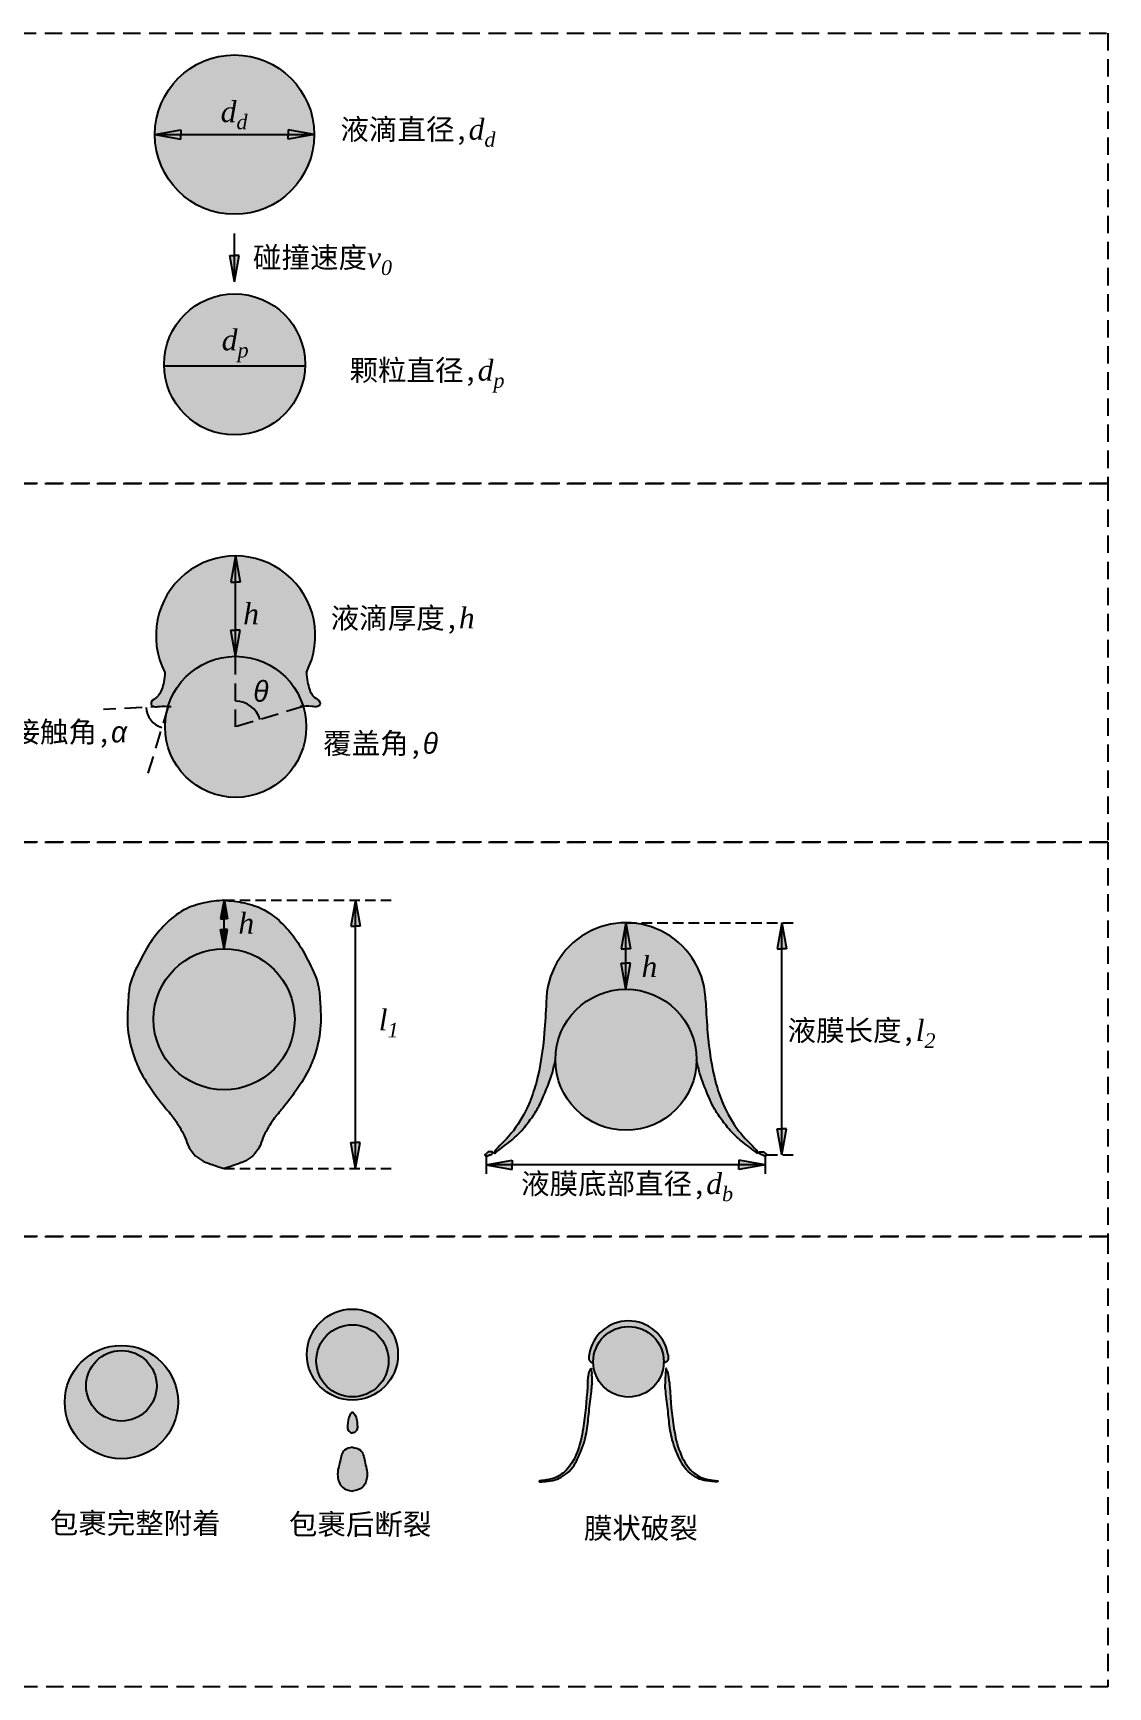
# Model space of a CAD drawing. Header units: millimetres. Extents: x -168 to 2937, y -666 to 1342.
# Drawn here: x 1584.3 to 1738.7, y 479.2 to 716.8 of the extents above; entities that cross this region are included whole.
import ezdxf

# ---------------------------------------------------------------- set-up
doc = ezdxf.new("R2010")
doc.units = ezdxf.units.MM
doc.linetypes.add('CENTER', pattern=[2, 1.25, -0.25, 0.25, -0.25])
doc.linetypes.add('DASHED', pattern=[0.75, 0.5, -0.25])
doc.styles.add('说明', font='', dxfattribs={"height": 3})
doc.styles.get('说明').set_extended_font_data('SimSun')

msp = doc.modelspace()

# ---------------------------------------------------------------- hatches: boundary and pattern name
h = msp.add_hatch(color=151)
h.set_gradient(color1=(61, 117, 240), one_color=1, tint=1, name='SPHERICAL')
h.paths.add_polyline_path([(1624.687799203612, 702.2144593609628, 1), (1601.79531048502, 702.2144593609628, 1)])
for color, points in [(1, [(1601.79531048502, 702.2144593609628), (1605.5378417363, 702.2144593609628), (1605.5378417363, 702.8871483140284)]), (1, [(1605.5378417363, 701.541770407897), (1601.79531048502, 702.2144593609628), (1605.5378417363, 702.2144593609628)]), (1, [(1624.687799203612, 702.2144593609628), (1620.945267952332, 702.2144593609628), (1620.945267952332, 702.8871483140284)]), (1, [(1620.945267952332, 701.541770407897), (1624.687799203612, 702.2144593609628), (1620.945267952332, 702.2144593609628)]), (7, [(1613.241554844316, 681.0852984901031), (1613.241554844316, 684.8278297413835), (1612.56886589125, 684.8278297413835)]), (7, [(1613.914243797381, 684.8278297413835), (1613.241554844316, 681.0852984901031), (1613.241554844316, 684.8278297413835)]), (1, [(1603.105175984713, 668.9933585595811), (1606.847707235993, 668.9933585595811), (1606.847707235993, 669.6660475126467)]), (1, [(1603.105175984713, 668.9933585595811), (1606.847707235993, 668.9933585595811), (1606.847707235993, 669.6660475126467)]), (1, [(1606.847707235993, 668.3206696065154), (1603.105175984713, 668.9933585595811), (1606.847707235993, 668.9933585595811)]), (1, [(1606.847707235993, 668.3206696065154), (1603.105175984713, 668.9933585595811), (1606.847707235993, 668.9933585595811)]), (1, [(1623.377933703919, 668.9933585595811), (1619.635402452639, 668.9933585595811), (1619.635402452639, 669.6660475126467)]), (1, [(1623.377933703919, 668.9933585595811), (1619.635402452639, 668.9933585595811), (1619.635402452639, 669.6660475126467)]), (1, [(1619.635402452639, 668.3206696065154), (1623.377933703919, 668.9933585595811), (1619.635402452639, 668.9933585595811)]), (1, [(1619.635402452639, 668.3206696065154), (1623.377933703919, 668.9933585595811), (1619.635402452639, 668.9933585595811)]), (1, [(1613.396329094283, 641.672747223568), (1613.396329094283, 637.9302159722876), (1612.723640141217, 637.9302159722876)]), (1, [(1614.069018047349, 637.9302159722876), (1613.396329094283, 641.672747223568), (1613.396329094283, 637.9302159722876)]), (1, [(1613.396329094283, 627.2517850627767), (1613.396329094283, 630.9943163140571), (1612.723640141217, 630.9943163140571)]), (1, [(1614.069018047349, 630.9943163140571), (1613.396329094283, 627.2517850627767), (1613.396329094283, 630.9943163140571)]), (1, [(1611.740800767606, 592.2898807689369), (1611.740800767606, 589.5234016679905), (1611.2435490935, 589.5234016679905)]), (1, [(1612.238052441712, 589.5234016679905), (1611.740800767606, 592.2898807689369), (1611.740800767606, 589.5234016679905)]), (1, [(1630.606992062594, 592.1997900318833), (1630.606992062594, 588.4572587806028), (1629.934303109529, 588.4572587806028)]), (1, [(1631.27968101566, 588.4572587806028), (1630.606992062594, 592.1997900318833), (1630.606992062594, 588.4572587806028)]), (1, [(1611.740800767606, 585.2307466336431), (1611.740800767606, 587.9972257345897), (1611.2435490935, 587.9972257345897)]), (1, [(1612.238052441712, 587.9972257345897), (1611.740800767606, 585.2307466336431), (1611.740800767606, 587.9972257345897)]), (1, [(1669.465195750177, 588.9707964218763), (1669.465195750177, 585.2282651705959), (1668.792506797112, 585.2282651705959)]), (1, [(1670.137884703243, 585.2282651705959), (1669.465195750177, 588.9707964218763), (1669.465195750177, 585.2282651705959)]), (1, [(1691.858159205113, 588.9707964218763), (1691.858159205113, 585.2282651705959), (1691.185470252047, 585.2282651705959)]), (1, [(1692.530848158179, 585.2282651705959), (1691.858159205113, 588.9707964218763), (1691.858159205113, 585.2282651705959)]), (1, [(1669.465195750177, 579.4211019747798), (1669.465195750177, 583.1636332260603), (1668.792506797112, 583.1636332260603)]), (1, [(1670.137884703243, 583.1636332260603), (1669.465195750177, 579.4211019747798), (1669.465195750177, 583.1636332260603)]), (1, [(1691.858159205113, 555.6263080650958), (1691.858159205113, 559.3688393163762), (1691.185470252047, 559.3688393163762)]), (1, [(1692.530848158179, 559.3688393163762), (1691.858159205113, 555.6263080650958), (1691.858159205113, 559.3688393163762)]), (1, [(1630.606992062594, 553.6297922444218), (1630.606992062594, 557.3723234957022), (1629.934303109529, 557.3723234957022)]), (1, [(1631.27968101566, 557.3723234957022), (1630.606992062594, 553.6297922444218), (1630.606992062594, 557.3723234957022)]), (1, [(1653.106618692836, 554.8572891078214), (1649.364087441555, 554.1846001547559), (1653.106618692836, 554.1846001547559)]), (1, [(1649.364087441555, 554.1846001547559), (1653.106618692836, 554.1846001547559), (1653.106618692836, 553.5119112016902)]), (1, [(1685.699348220986, 554.8572891078214), (1689.441879472267, 554.1846001547559), (1685.699348220986, 554.1846001547559)]), (1, [(1689.441879472266, 554.1846001547558), (1685.699348220986, 554.1846001547558), (1685.699348220986, 553.5119112016902)])]:
    msp.add_hatch(color=color).paths.add_polyline_path(points)
h = msp.add_hatch(color=151)
h.set_gradient(color1=(52, 60, 57), one_color=1, tint=1, name='SPHERICAL')
h.paths.add_polyline_path([(1603.107126910958, 669.2046823655289, 1), (1623.375982777673, 669.2046823655289, 1)])
h = msp.add_hatch(color=151)
h.set_gradient(color1=(61, 117, 240), one_color=1, tint=1, name='SPHERICAL')
edge = h.paths.add_edge_path()
edge.add_arc((1613.396329094284, 630.2265028642703), 11.44624435929633, 90.00000000000114, 207.4636037954918)
edge.add_spline(control_points=[(1603.240031004874, 624.9476659609569), (1603.205911788515, 624.4833360039687), (1603.138918301437, 623.6607023473699), (1602.786668259199, 622.4470593540549), (1602.309699304812, 621.3086620580249), (1601.266264504813, 620.9686824429754), (1601.209978302836, 620.2225497673961), (1601.767747447593, 619.9380841242839), (1602.587836689632, 620.0890410735886), (1603.275978567797, 620.0705349520539), (1603.694268816627, 620.0459499493811)], knot_values=[6.516171785898566, 6.516171785898566, 6.516171785898566, 6.516171785898566, 7.903526105270348, 8.984912324884782, 10.33517913637245, 11.40285272537325, 11.80803719830887, 12.22561246474938, 13.03645146845715, 14.2890016822963, 14.2890016822963, 14.2890016822963, 14.2890016822963], degree=3, periodic=0)
edge.add_arc((1613.396329094283, 617.117357129418), 10.13442793335742, 90, 163.2034199015666, ccw=False)
edge.add_line((1613.396329094283, 627.2517850627754), (1613.396329094283, 641.6727472235666))
edge = h.paths.add_edge_path()
edge.add_line((1613.396329094283, 641.6727472235666), (1613.396329094283, 627.2517850627754))
edge.add_arc((1613.396329094283, 617.117357129418), 10.13442793335742, 16.796580098436323, 90, ccw=False)
edge.add_spline(control_points=[(1623.098389371939, 620.0459499493816), (1623.51667962077, 620.0705349520546), (1624.204821498936, 620.0890410735896), (1625.024910740975, 619.9380841242848), (1625.582679885732, 620.222549767397), (1625.526393683755, 620.9686824429763), (1624.482958883756, 621.3086620580257), (1624.005989929369, 622.4470593540557), (1623.653739887131, 623.6607023473707), (1623.586746400052, 624.4833360039696), (1623.552627183693, 624.9476659609577)], knot_values=[6.516171785898374, 6.516171785898374, 6.516171785898374, 6.516171785898374, 7.768721999739087, 8.579561003446857, 8.997136269887367, 9.402320742822983, 10.46999433182378, 11.82026114331146, 12.90164736292589, 14.28900168229786, 14.28900168229786, 14.28900168229786, 14.28900168229786], degree=3, periodic=0)
edge.add_arc((1613.396329094284, 630.2265028642703), 11.44624435929633, 332.5363962045107, 450.0000000000011)
h = msp.add_hatch(color=151)
h.set_gradient(color1=(52, 60, 57), one_color=1, tint=1, name='SPHERICAL')
h.paths.add_polyline_path([(1603.261901160926, 617.117357129418, 1), (1623.530757027641, 617.117357129418, 1)])
h = msp.add_hatch(color=151)
h.set_gradient(color1=(61, 117, 240), one_color=1, tint=1, name='SPHERICAL')
edge = h.paths.add_edge_path()
edge.add_spline(control_points=[(1611.740800767609, 553.6297922444229), (1612.1657320567, 553.7754439953724), (1613.177645243741, 554.1188186682334), (1614.631122595427, 554.5848241633356), (1616.087681028919, 555.5312689219365), (1616.960416524827, 556.8927451770295), (1617.385036250784, 558.4006683904886), (1618.127209309895, 559.5628818218732), (1618.935337015881, 560.9412278724608), (1620.41836875875, 562.5705524226972), (1622.239905635719, 565.0381310999006), (1623.988324886302, 567.7512064637402), (1625.204836765876, 571.1079328118665), (1625.75274544658, 574.3099094498605), (1625.524504447919, 577.3705318841705), (1625.394534889466, 580.2847132620132), (1623.975588892056, 583.243328196083), (1622.354283095557, 586.2806433510602), (1620.172451031243, 588.8896110110899), (1617.731870385824, 590.9194657883878), (1614.680560053632, 591.9184639469418), (1612.699165202727, 592.1080774499163), (1611.740800767606, 592.1997900318819)], knot_values=[0, 0, 0, 0, 1.123374689026534, 2.670864763198153, 3.802730738826227, 5.394021219684568, 6.57776514001214, 7.700523666662335, 8.817055835625943, 10.56941049489146, 13.17891934544623, 16.49507790327215, 18.57900713569124, 22.07483553111256, 24.50292839557957, 26.25333107864277, 29.30729091635417, 32.5437695794099, 34.86738064964099, 37.77527436557063, 40.34337082837862, 42.74913734122569, 42.74913734122569, 42.74913734122569, 42.74913734122569], degree=3, periodic=0)
edge.add_spline(control_points=[(1611.740800767606, 592.1997900318819), (1610.782436332485, 592.1080774499163), (1608.80104148158, 591.9184639469418), (1605.749731149388, 590.9194657883878), (1603.309150503969, 588.8896110110899), (1601.127318439655, 586.2806433510602), (1599.506012643156, 583.243328196083), (1598.087066645746, 580.284713262013), (1597.957097087293, 577.3705318841704), (1597.728856088632, 574.3099094498604), (1598.276764769336, 571.1079328118665), (1599.49327664891, 567.7512064637402), (1601.241695899494, 565.0381310999006), (1603.063232776462, 562.5705524226972), (1604.546264519332, 560.9412278724608), (1605.354392225317, 559.5628818218732), (1606.096565284428, 558.4006683904886), (1606.521185010385, 556.8927451770295), (1607.393920506293, 555.5312689219365), (1608.850478939785, 554.5848241633356), (1610.303956291473, 554.1188186682327), (1611.315869478517, 553.7754439953709), (1611.74080076761, 553.6297922444206)], knot_values=[0, 0, 0, 0, 2.405766512847074, 4.973862975655058, 7.881756691584695, 10.20536776181579, 13.44184642487152, 16.49580626258292, 18.24620894564612, 20.67430181011313, 24.17013020553445, 26.25405943795354, 29.57021799577947, 32.17972684633423, 33.93208150559975, 35.04861367456336, 36.17137220121355, 37.35511612154112, 38.94640660239946, 40.07827257802754, 41.62576265219916, 42.7491373412315, 42.7491373412315, 42.7491373412315, 42.7491373412315], degree=3, periodic=0)
h.paths.add_polyline_path([(1601.606372834249, 575.0963187002858, -1), (1621.875228700964, 575.0963187002858, -1)], flags=16)
h = msp.add_hatch(color=151)
h.set_gradient(color1=(61, 117, 240), one_color=1, tint=1, name='SPHERICAL')
edge = h.paths.add_edge_path()
edge.add_spline(control_points=[(1658.018951390881, 577.5245520625799), (1657.940242791465, 576.0645802184608), (1657.729638799564, 572.1580706284906), (1657.043224783091, 567.194765200926), (1655.455243938556, 562.4660443123335), (1653.540611498673, 559.1173702467828), (1651.597564213055, 557.1697072152978), (1650.691940621109, 556.262949338167)], knot_values=[0, 0, 0, 0, 4.388875556807723, 11.74350349352159, 14.92363018966222, 19.32006269814245, 23.15354980542694, 23.15354980542694, 23.15354980542694, 23.15354980542694], degree=3, periodic=0)
edge.add_spline(control_points=[(1650.69194062111, 556.2629493381669), (1650.6911337989, 556.2608111170975), (1650.690327324613, 556.258672872844), (1650.689521237144, 556.2565346028148)], knot_values=[0.06132362243088227, 0.06132362243088227, 0.06132362243088227, 0.06132362243088227, 0.06817903491146154, 0.06817903491146154, 0.06817903491146154, 0.06817903491146154], degree=3, periodic=0)
edge.add_line((1650.689521237144, 556.2565346028151), (1650.831715858209, 556.0259969235875))
edge.add_spline(control_points=[(1650.831715858209, 556.0259969235875), (1651.45030962554, 556.4843113298155), (1652.660478499498, 557.385830750406), (1654.393008582399, 558.8673313675943), (1655.672288229524, 560.6142418550942), (1656.902778829954, 562.3245458805334), (1657.861776960076, 564.6297977819573), (1658.82413025095, 566.9089834530048), (1659.196911286109, 568.6584746446359), (1659.33076781682, 569.2866740414224)], knot_values=[0.1895379680071209, 0.1895379680071209, 0.1895379680071209, 0.1895379680071209, 2.501062672533097, 4.719677324219342, 6.988127200360685, 8.975374004800837, 11.01697941793548, 14.45045649582578, 16.37404876603332, 16.37404876603332, 16.37404876603332, 16.37404876603332], degree=3, periodic=0)
edge.add_arc((1669.465195750177, 569.286674041423), 10.13442793335741, 0, 180, ccw=False)
edge.add_spline(control_points=[(1679.599623683535, 569.2866740414224), (1679.733480214245, 568.6584746446359), (1680.106261249405, 566.9089834530048), (1681.068614540278, 564.6297977819573), (1682.027612670401, 562.3245458805334), (1683.258103270831, 560.6142418550942), (1684.537382917956, 558.8673313675943), (1686.267530165778, 557.3878683321333), (1687.475086411471, 556.4880332590053), (1688.091168803447, 556.0315588445299)], knot_values=[0.1988884070354224, 0.1988884070354224, 0.1988884070354224, 0.1988884070354224, 2.122480677242963, 5.555957755133262, 7.597563168267907, 9.58480997270806, 11.8532598488494, 14.07187450053565, 16.37404876603332, 16.37404876603332, 16.37404876603332, 16.37404876603332], degree=3, periodic=0)
edge.add_line((1688.091168803447, 556.03155884453), (1688.238843194891, 556.261909557597))
edge.add_spline(control_points=[(1688.238843194891, 556.2619095575968), (1688.238712432261, 556.2622561517367), (1688.238581660324, 556.2626027452563), (1688.238450879245, 556.2629493381669)], knot_values=[0.06132362243088228, 0.06132362243088228, 0.06132362243088228, 0.06132362243088228, 0.06243484399656621, 0.06243484399656621, 0.06243484399656621, 0.06243484399656621], degree=3, periodic=0)
edge.add_spline(control_points=[(1688.216743433751, 556.3203266221976), (1688.223988528959, 556.3012014792353), (1688.231233624167, 556.2820763362729), (1688.238450879245, 556.2629493381669)], knot_values=[0, 0, 0, 0, 0.06132362243088227, 0.06132362243088227, 0.06132362243088227, 0.06132362243088227], degree=3, periodic=0)
edge.add_spline(control_points=[(1688.238450879245, 556.262949338167), (1687.332827287299, 557.1697072152978), (1685.389780001682, 559.1173702467828), (1683.475147561799, 562.4660443123335), (1681.887166717264, 567.194765200926), (1681.200752700791, 572.1580706284906), (1680.99014870889, 576.0645802184608), (1680.911440109474, 577.5245520625799)], knot_values=[0, 0, 0, 0, 3.833487107284494, 8.229919615764722, 11.41004631190535, 18.76467424861922, 23.15354980542694, 23.15354980542694, 23.15354980542694, 23.15354980542694], degree=3, periodic=0)
edge.add_arc((1669.465195750177, 577.5245520625799), 11.44624435929632, 0, 180)
edge = h.paths.add_edge_path()
edge.add_spline(control_points=[(1650.184872757289, 556.0514064331626), (1650.114371625444, 556.0476363074215), (1649.947963910714, 556.0393152192553), (1649.640496212486, 556.0707244567823), (1649.465999612393, 555.8200312249403), (1649.058398822943, 555.6573655597656), (1649.517574308281, 555.335144818428), (1649.843801427513, 555.6659212929223), (1650.264184939832, 555.652707929115), (1650.393614981877, 556.028280423762), (1650.247194289136, 556.0457133540696), (1650.184872757259, 556.0514064331334)], knot_values=[0.01079668500507544, 0.01079668500507544, 0.01079668500507544, 0.01079668500507544, 0.2262363860270719, 0.5180439183815571, 0.8454294520123344, 1.144447985954609, 1.438247578027268, 1.927142122641175, 2.365924582066874, 2.589448993959059, 2.746207532359739, 2.746207532359739, 2.746207532359739, 2.746207532359739], degree=3, periodic=0)
edge = h.paths.add_edge_path()
edge.add_spline(control_points=[(1650.830726393658, 556.0252638341823), (1650.830945202556, 556.0256892049166), (1650.831163229048, 556.0261148145316), (1650.831380484214, 556.0265406596448)], knot_values=[0.7589054901049456, 0.7589054901049456, 0.7589054901049456, 0.7589054901049456, 0.7603815877751204, 0.7603815877751204, 0.7603815877751204, 0.7603815877751204], degree=3, periodic=0)
edge.add_line((1650.831380484214, 556.0265406596446), (1650.689521237144, 556.2565346028151))
edge.add_spline(control_points=[(1650.689521237144, 556.2565346028148), (1650.683487142619, 556.240528246228), (1650.657094705664, 556.1702595468121), (1650.617105501544, 556.0606767097725), (1650.56580236971, 555.9545707556265), (1650.593636753198, 555.8370185556502), (1650.749402333495, 555.9027184090398), (1650.808264472829, 555.9815972198626), (1650.830726393658, 556.0252638341823)], knot_values=[0.06817903491146154, 0.06817903491146154, 0.06817903491146154, 0.06817903491146154, 0.1194963031773979, 0.2934440612063773, 0.4192323021146275, 0.4684394448163596, 0.6073760536280269, 0.7589054901049456, 0.7589054901049456, 0.7589054901049456, 0.7589054901049456], degree=3, periodic=0)
edge = h.paths.add_edge_path()
edge.add_spline(control_points=[(1688.099665106697, 556.0252638341823), (1688.122127027525, 555.9815972198626), (1688.18098916686, 555.9027184090398), (1688.336754747157, 555.8370185556502), (1688.364589130645, 555.9545707556265), (1688.31328599881, 556.0606767097725), (1688.272642462016, 556.1720526215269), (1688.245557883218, 556.2441118762212), (1688.238843194891, 556.2619095575968)], knot_values=[0.06243484399656618, 0.06243484399656618, 0.06243484399656618, 0.06243484399656618, 0.2139642804734848, 0.3529008892851522, 0.4021080319868843, 0.5278962728951344, 0.7018440309241138, 0.7589054901049456, 0.7589054901049456, 0.7589054901049456, 0.7589054901049456], degree=3, periodic=0)
edge.add_line((1688.238843194891, 556.261909557597), (1688.094192817543, 556.0362758695786))
edge.add_spline(control_points=[(1688.094192817543, 556.0362758695791), (1688.095963868083, 556.0325889953868), (1688.0977856239, 556.0289176023093), (1688.099665106697, 556.0252638341823)], knot_values=[0.7589054901049456, 0.7589054901049456, 0.7589054901049456, 0.7589054901049456, 0.7715845913801368, 0.7715845913801368, 0.7715845913801368, 0.7715845913801368], degree=3, periodic=0)
edge = h.paths.add_edge_path()
edge.add_spline(control_points=[(1688.745518743065, 556.0514064331626), (1688.81601987491, 556.0476363074214), (1688.98242758964, 556.0393152192553), (1689.289895287869, 556.070724456782), (1689.464391887961, 555.8200312249404), (1689.871992677412, 555.6573655597656), (1689.412817192073, 555.3351448184277), (1689.086590072842, 555.6659212929221), (1688.666206560523, 555.652707929115), (1688.536776518477, 556.0282804237617), (1688.683197211218, 556.0457133540696), (1688.745518743095, 556.0514064331334)], knot_values=[0.01079668500434229, 0.01079668500434229, 0.01079668500434229, 0.01079668500434229, 0.2262363860268662, 0.5180439183811691, 0.8454294520120744, 1.144447985954322, 1.438247578027152, 1.927142122640951, 2.365924582066726, 2.589448993958898, 2.746207532359041, 2.746207532359041, 2.746207532359041, 2.746207532359041], degree=3, periodic=0)
h = msp.add_hatch(color=151)
h.set_gradient(color1=(52, 60, 57), one_color=1, tint=1, name='SPHERICAL')
h.paths.add_polyline_path([(1601.606372834249, 575.0963187002858, 1), (1621.875228700964, 575.0963187002858, 1)])
h = msp.add_hatch(color=151)
h.set_gradient(color1=(52, 60, 57), one_color=1, tint=1, name='SPHERICAL')
h.paths.add_polyline_path([(1659.33076781682, 569.2866740414224, 1), (1679.599623683535, 569.2866740414224, 1)])
h = msp.add_hatch(color=151)
h.set_gradient(color1=(61, 117, 240), one_color=1, tint=1, name='SPHERICAL')
h.paths.add_polyline_path([(1623.626873437458, 526.9197466749412, 1), (1636.708980109184, 526.9197466749412, 1)])
h.paths.add_polyline_path([(1635.3567538752, 526.0134422876212, -1), (1624.979099671442, 526.0134422876212, -1)], flags=16)
h = msp.add_hatch(color=151)
h.set_gradient(color1=(52, 60, 57), one_color=1, tint=1, name='SPHERICAL')
h.paths.add_polyline_path([(1624.979099671442, 526.0134422876212, 1), (1635.3567538752, 526.0134422876212, 1)])
at = {"linetype": 'CENTER', "ltscale": 5}
h = msp.add_hatch(color=51, dxfattribs=at)
h.set_gradient(color1=(61, 117, 240), one_color=1, tint=1, name='SPHERICAL')
edge = h.paths.add_edge_path()
edge.add_spline(control_points=[(1664.185681381237, 526.960310079354), (1664.124186457274, 526.5730736578902), (1664.049222624448, 526.1010228853645), (1664.496307470542, 525.8061143808964), (1664.657391811262, 525.7228621084927), (1664.753685837408, 525.6766227334134)], knot_values=[0, 0, 0, 0, 2.013426941492492, 2.45441722543192, 3.097700441787978, 3.097700441787978, 3.097700441787978, 3.097700441787978], degree=3, periodic=0)
edge.add_spline(control_points=[(1664.753685837408, 525.6766227334133), (1664.757707716695, 525.7446873681454), (1664.761719999268, 525.8127530172156), (1664.765732281841, 525.8808186662859)], knot_values=[41.81872243947659, 41.81872243947659, 41.81872243947659, 41.81872243947659, 42.22758642692062, 42.22758642692062, 42.22758642692062, 42.22758642692062], degree=3, periodic=0)
edge.add_arc((1669.83294624852, 525.8808186662868), 5.067213966678707, 0, 180, ccw=False)
edge.add_spline(control_points=[(1674.900160215199, 525.8808186662859), (1674.904172497772, 525.8127530172146), (1674.908184780345, 525.7446873681434), (1674.912206659632, 525.6766227334106)], knot_values=[41.81872243947105, 41.81872243947105, 41.81872243947105, 41.81872243947105, 42.22758642692062, 42.22758642692062, 42.22758642692062, 42.22758642692062], degree=3, periodic=0)
edge.add_spline(control_points=[(1674.912206659632, 525.6766227334134), (1675.008500685778, 525.7228621084927), (1675.169585026497, 525.8061143808964), (1675.616669872592, 526.1010228853645), (1675.541706039765, 526.5730736578902), (1675.480211115803, 526.960310079354)], knot_values=[0, 0, 0, 0, 0.6432832163561835, 1.084273500295612, 3.097700441788104, 3.097700441788104, 3.097700441788104, 3.097700441788104], degree=3, periodic=0)
edge.add_arc((1669.83294624852, 526.0315867610645), 5.723122179648198, 9.33900729696378, 172.5263408470848)
h = msp.add_hatch(color=151)
h.set_gradient(color1=(52, 60, 57), one_color=1, tint=1, name='SPHERICAL')
h.paths.add_polyline_path([(1664.765732281841, 525.8808186662859, 1), (1674.900160215199, 525.8808186662859, 1)])
h = msp.add_hatch(color=51, dxfattribs=at)
h.set_gradient(color1=(61, 117, 240), one_color=1, tint=1, name='SPHERICAL')
h.paths.add_polyline_path([(1605.129639910939, 520.0827877368956, 1), (1588.845521194532, 520.0827877368956, 1)])
h.paths.add_polyline_path([(1591.920366586057, 522.4309017762143, -1), (1602.054794519414, 522.4309017762143, -1)], flags=16)
h = msp.add_hatch(color=151)
h.set_gradient(color1=(52, 60, 57), one_color=1, tint=1, name='SPHERICAL')
h.paths.add_polyline_path([(1591.920366586057, 522.4309017762143, 1), (1602.054794519414, 522.4309017762143, 1)])
h = msp.add_hatch(color=51, dxfattribs=at)
h.set_gradient(color1=(61, 117, 240), one_color=1, tint=1, name='SPHERICAL')
edge = h.paths.add_edge_path()
edge.add_spline(control_points=[(1657.573679982333, 508.8378483390311), (1657.437503137435, 508.8186085784229), (1657.253048173442, 508.7925478384133), (1657.041736823486, 508.7884206490994), (1656.952054163699, 508.6532077509976), (1657.077998007337, 508.645906252303), (1657.258971934573, 508.6144983264847), (1657.916814958387, 508.7187768934082), (1658.82178659272, 508.7180537370817), (1659.998662654491, 509.1497830372509), (1661.075930397767, 509.8574692120152), (1662.053822853683, 510.9216347686722), (1662.580412004966, 512.1155265023008), (1663.151195407733, 513.3199317475373), (1663.546728152685, 514.5856497460668), (1663.961950594491, 516.4388722979061), (1664.132074509305, 518.7749757356073), (1664.444999278143, 520.9933596184624), (1664.565753934486, 522.3209018885175), (1664.594654734552, 522.6752051517433)], knot_values=[0, 0, 0, 0, 0.8164195989445789, 1.105860896096537, 1.303911758140238, 1.425673325373515, 1.693107393476993, 2.522138005535738, 5.22580941640939, 7.196489877776484, 9.907599498205293, 12.91875090302198, 15.7048283823105, 17.68729788882492, 20.91913111507809, 23.63001682145261, 29.06933972899799, 34.93725408902328, 37.07057831104905, 37.07057831104905, 37.07057831104905, 37.07057831104905], degree=3, periodic=0)
edge.add_spline(control_points=[(1664.594654734552, 522.6752051517433), (1664.575591365152, 522.8573810774787), (1664.543593137965, 523.1631668248772), (1664.566766836679, 523.603251393854), (1664.50977678778, 523.9947070129965), (1664.578470309364, 524.4238067379224), (1664.404860531703, 524.6629059469885), (1664.518188384432, 524.9409131838815), (1664.373826047137, 524.91606747943), (1664.368458897601, 524.6969166504394), (1664.174680122593, 524.461160495445), (1664.06745166342, 523.8483775782836), (1664.008074339532, 523.3586557357429), (1663.966410718711, 523.0150298560463)], knot_values=[0, 0, 0, 0, 0.5491530613557488, 0.921763831444362, 1.31253799934097, 1.749230827979251, 2.120617850390643, 2.260467933160383, 2.301660382816582, 2.48141044622933, 2.786089441044144, 3.232399172888551, 4.282144636327824, 4.282144636327824, 4.282144636327824, 4.282144636327824], degree=3, periodic=0)
edge.add_spline(control_points=[(1663.96641071872, 523.0150298561862), (1663.950446003998, 522.7590345720141), (1663.808296998831, 520.5181432527417), (1663.5483120837, 517.0884118902388), (1662.635778893341, 512.9010066735232), (1661.081431318293, 510.0980811617263), (1659.014759410401, 508.9992046443826), (1657.906369584259, 508.8750992802006), (1657.573679982333, 508.8378483390311)], knot_values=[4.778250669458277, 4.778250669458277, 4.778250669458277, 4.778250669458277, 6.316805975906889, 18.24439846476466, 25.35636728493469, 32.0125223663961, 36.68875646200289, 38.69434368656323, 38.69434368656323, 38.69434368656323, 38.69434368656323], degree=3, periodic=0)
edge = h.paths.add_edge_path()
edge.add_spline(control_points=[(1682.092212514706, 508.8378483390311), (1681.759522912781, 508.8750992802006), (1680.651133086639, 508.9992046443826), (1678.584461178746, 510.0980811617263), (1677.030113603699, 512.9010066735232), (1676.11758041334, 517.0884118902388), (1675.857595498209, 520.5181432527417), (1675.715446493041, 522.7590345720141), (1675.69948177832, 523.0150298561862)], knot_values=[4.778250669458274, 4.778250669458274, 4.778250669458274, 4.778250669458274, 6.783837894018617, 11.4600719896254, 18.11622707108681, 25.22819589125684, 37.15578838011461, 38.69434368656323, 38.69434368656323, 38.69434368656323, 38.69434368656323], degree=3, periodic=0)
edge.add_spline(control_points=[(1675.699481778329, 523.0150298560463), (1675.657818157508, 523.358655735743), (1675.59844083362, 523.8483775782836), (1675.491212374447, 524.4611604954449), (1675.297433599439, 524.6969166504397), (1675.292066449902, 524.9160674794298), (1675.147704112608, 524.9409131838818), (1675.261031965337, 524.6629059469881), (1675.087422187676, 524.4238067379225), (1675.15611570926, 523.9947070129965), (1675.099125660361, 523.603251393854), (1675.122299359075, 523.1631668248772), (1675.090301131888, 522.8573810774787), (1675.071237762488, 522.6752051517433)], knot_values=[0, 0, 0, 0, 1.049745463439274, 1.49605519528368, 1.800734190098495, 1.980484253511243, 2.021676703167441, 2.161526785937181, 2.532913808348573, 2.969606636986855, 3.360380804883462, 3.732991574972075, 4.282144636327824, 4.282144636327824, 4.282144636327824, 4.282144636327824], degree=3, periodic=0)
edge.add_spline(control_points=[(1675.071237762488, 522.6752051517433), (1675.100138562553, 522.3209018885175), (1675.220893218897, 520.9933596184624), (1675.533817987735, 518.7749757356073), (1675.703941902548, 516.4388722979061), (1676.119164344355, 514.5856497460668), (1676.514697089306, 513.3199317475373), (1677.085480492074, 512.1155265023008), (1677.612069643357, 510.9216347686722), (1678.589962099273, 509.8574692120152), (1679.667229842549, 509.1497830372509), (1680.84410590432, 508.7180537370817), (1681.749077538653, 508.7187768934082), (1682.406920562466, 508.6144983264847), (1682.587894489703, 508.645906252303), (1682.713838333341, 508.6532077509976), (1682.624155673554, 508.7884206490994), (1682.412844323598, 508.7925478384133), (1682.228389359605, 508.8186085784229), (1682.092212514706, 508.8378483390311)], knot_values=[0, 0, 0, 0, 2.13332422202577, 8.001238582051066, 13.44056148959645, 16.15144719597096, 19.38328042222413, 21.36574992873856, 24.15182740802708, 27.16297881284376, 29.87408843327257, 31.84476889463966, 34.54844030551332, 35.37747091757206, 35.64490498567554, 35.76666655290882, 35.96471741495252, 36.25415871210448, 37.07057831104905, 37.07057831104905, 37.07057831104905, 37.07057831104905], degree=3, periodic=0)
h = msp.add_hatch(color=151)
h.set_gradient(color1=(61, 117, 240), one_color=1, tint=1, name='SPHERICAL')
edge = h.paths.add_edge_path()
edge.add_spline(control_points=[(1630.167926773321, 515.6515190619673), (1630.255421796889, 515.6751186535919), (1630.527856756414, 515.7486011618184), (1630.903135878788, 516.1344781257426), (1630.860480164724, 517.0482266657112), (1630.763080234837, 517.9861050625675), (1630.304748716234, 518.5422145619704), (1630.167926773321, 518.7082253622148)], knot_values=[0, 0, 0, 0, 0.2715645346460223, 0.8455757823557001, 1.427175520541691, 2.924573531264487, 3.561807755784536, 3.561807755784536, 3.561807755784536, 3.561807755784536], degree=3, periodic=0)
edge.add_spline(control_points=[(1630.167926773321, 518.7082253622148), (1630.031104830409, 518.5422145619704), (1629.572773311806, 517.9861050625674), (1629.475373381918, 517.0482266657111), (1629.432717667854, 516.1344781257426), (1629.807996790229, 515.7486011618184), (1630.080431749755, 515.6751186535918), (1630.167926773321, 515.6515190619673)], knot_values=[0, 0, 0, 0, 0.6372342245199145, 2.134632235242761, 2.716231973428751, 3.290243221138429, 3.561807755784451, 3.561807755784451, 3.561807755784451, 3.561807755784451], degree=3, periodic=0)
h = msp.add_hatch(color=151)
h.set_gradient(color1=(61, 117, 240), one_color=1, tint=1, name='SPHERICAL')
edge = h.paths.add_edge_path()
edge.add_spline(control_points=[(1630.167926773321, 507.2810450472965), (1630.697591401924, 507.4003976949211), (1631.822409426693, 507.6538599842691), (1632.516296779897, 509.6572570813814), (1631.932296224725, 511.3532022135907), (1631.643222869205, 513.3191751995118), (1630.600908948778, 513.508791514017), (1630.167926773321, 513.5875590357278)], knot_values=[0, 0, 0, 0, 1.540418558119288, 3.271297470689278, 5.457051132487928, 7.166329303226875, 8.380917229979524, 8.380917229979524, 8.380917229979524, 8.380917229979524], degree=3, periodic=0)
edge.add_spline(control_points=[(1630.167926773321, 513.5875590357278), (1629.734944597865, 513.5087915140172), (1628.692630677438, 513.3191751995121), (1628.403557321917, 511.3532022135907), (1627.819556766746, 509.6572570813818), (1628.51344411995, 507.6538599842688), (1629.638262144719, 507.4003976949213), (1630.167926773321, 507.2810450472965)], knot_values=[0, 0, 0, 0, 1.21458792675265, 2.923866097491596, 5.109619759290212, 6.840498671860113, 8.380917229979401, 8.380917229979401, 8.380917229979401, 8.380917229979401], degree=3, periodic=0)

# ---------------------------------------------------------------- linework, layer by layer
at = {"color": 1}
for p, q in [((1601.79531048502, 702.2144593609628), (1605.5378417363, 702.8871483140284)), ((1601.79531048502, 702.2144593609628), (1624.687799203612, 702.2144593609628)), ((1601.79531048502, 702.2144593609628), (1605.5378417363, 701.541770407897)), ((1605.5378417363, 702.8871483140284), (1605.5378417363, 702.2144593609628)), ((1605.5378417363, 701.541770407897), (1605.5378417363, 702.2144593609628)), ((1624.687799203612, 702.2144593609628), (1620.945267952332, 702.8871483140284)), ((1620.945267952332, 702.8871483140284), (1620.945267952332, 702.2144593609628)), ((1624.687799203612, 702.2144593609628), (1620.945267952332, 701.541770407897)), ((1620.945267952332, 701.541770407897), (1620.945267952332, 702.2144593609628)), ((1603.109330419963, 668.9933585595811), (1623.377933703919, 668.9933585595811)), ((1603.109330419963, 668.9933585595811), (1623.377933703919, 668.9933585595811)), ((1613.396329094283, 641.672747223568), (1612.723640141217, 637.9302159722876)), ((1613.396329094283, 627.2517850627767), (1613.396329094283, 641.672747223568)), ((1613.396329094283, 641.672747223568), (1614.069018047349, 637.9302159722876)), ((1612.723640141217, 637.9302159722876), (1613.396329094283, 637.9302159722876)), ((1614.069018047349, 637.9302159722876), (1613.396329094283, 637.9302159722876)), ((1613.396329094283, 627.2517850627767), (1612.723640141217, 630.9943163140571)), ((1612.723640141217, 630.9943163140571), (1613.396329094283, 630.9943163140571)), ((1613.396329094283, 627.2517850627767), (1614.069018047349, 630.9943163140571)), ((1614.069018047349, 630.9943163140571), (1613.396329094283, 630.9943163140571)), ((1611.740800767606, 592.2898807689369), (1611.2435490935, 589.5234016679905)), ((1611.740800767606, 585.2307466336431), (1611.740800767606, 592.2898807689369)), ((1611.740800767606, 592.2898807689369), (1612.238052441712, 589.5234016679905)), ((1630.606992062594, 592.1997900318833), (1629.934303109529, 588.4572587806028)), ((1630.606992062594, 553.6297922444218), (1630.606992062594, 592.1997900318831)), ((1630.606992062594, 592.1997900318833), (1631.27968101566, 588.4572587806028)), ((1611.2435490935, 589.5234016679905), (1611.740800767606, 589.5234016679905)), ((1612.238052441712, 589.5234016679905), (1611.740800767606, 589.5234016679905)), ((1611.740800767606, 585.2307466336431), (1611.2435490935, 587.9972257345897)), ((1611.2435490935, 587.9972257345897), (1611.740800767606, 587.9972257345897)), ((1611.740800767606, 585.2307466336431), (1612.238052441712, 587.9972257345897)), ((1612.238052441712, 587.9972257345897), (1611.740800767606, 587.9972257345897)), ((1629.934303109529, 588.4572587806028), (1630.606992062594, 588.4572587806028)), ((1631.27968101566, 588.4572587806028), (1630.606992062594, 588.4572587806028)), ((1669.465195750177, 588.9707964218763), (1668.792506797112, 585.2282651705959)), ((1669.465195750177, 579.4211019747798), (1669.465195750177, 588.9707964218763)), ((1669.465195750177, 588.9707964218763), (1670.137884703243, 585.2282651705959)), ((1691.858159205113, 588.9707964218763), (1691.185470252047, 585.2282651705959)), ((1691.858159205113, 555.6263080650958), (1691.858159205113, 588.9707964218762)), ((1691.858159205113, 588.9707964218763), (1692.530848158179, 585.2282651705959)), ((1668.792506797112, 585.2282651705959), (1669.465195750177, 585.2282651705959)), ((1670.137884703243, 585.2282651705959), (1669.465195750177, 585.2282651705959)), ((1691.185470252047, 585.2282651705959), (1691.858159205113, 585.2282651705959)), ((1692.530848158179, 585.2282651705959), (1691.858159205113, 585.2282651705959)), ((1669.465195750177, 579.4211019747798), (1668.792506797112, 583.1636332260603)), ((1668.792506797112, 583.1636332260603), (1669.465195750177, 583.1636332260603)), ((1669.465195750177, 579.4211019747798), (1670.137884703243, 583.1636332260603)), ((1670.137884703243, 583.1636332260603), (1669.465195750177, 583.1636332260603)), ((1691.858159205113, 555.6263080650958), (1691.185470252047, 559.3688393163762)), ((1691.185470252047, 559.3688393163762), (1691.858159205113, 559.3688393163762)), ((1691.858159205113, 555.6263080650958), (1692.530848158179, 559.3688393163762)), ((1692.530848158179, 559.3688393163762), (1691.858159205113, 559.3688393163762)), ((1630.606992062594, 553.6297922444218), (1629.934303109529, 557.3723234957022)), ((1629.934303109529, 557.3723234957022), (1630.606992062594, 557.3723234957022)), ((1630.606992062594, 553.6297922444218), (1631.27968101566, 557.3723234957022)), ((1631.27968101566, 557.3723234957022), (1630.606992062594, 557.3723234957022)), ((1649.364087441555, 555.4727753714033), (1649.364087441555, 552.8964249381086)), ((1649.364087441555, 554.1846001547559), (1653.106618692836, 554.8572891078214)), ((1689.441879472266, 554.1846001547558), (1649.364087441556, 554.1846001547558)), ((1649.364087441555, 554.1846001547559), (1653.106618692836, 553.5119112016902)), ((1653.106618692836, 554.8572891078214), (1653.106618692836, 554.1846001547559)), ((1653.106618692836, 553.5119112016902), (1653.106618692836, 554.1846001547559)), ((1689.441879472267, 554.1846001547559), (1685.699348220986, 554.8572891078214)), ((1685.699348220986, 554.8572891078214), (1685.699348220986, 554.1846001547559)), ((1689.441879472267, 554.1846001547559), (1685.699348220986, 553.5119112016902)), ((1685.699348220986, 553.5119112016902), (1685.699348220986, 554.1846001547559)), ((1689.441879472266, 555.4727753714033), (1689.441879472266, 552.8964249381086))]:
    msp.add_line(p, q, dxfattribs=at)
at = {"color": 7}
for p, q in [((1613.241554844316, 681.0852984901031), (1613.241554844316, 688.0308701268433)), ((1613.241554844316, 681.0852984901031), (1612.56886589125, 684.8278297413835)), ((1612.56886589125, 684.8278297413835), (1613.241554844316, 684.8278297413835)), ((1613.241554844316, 681.0852984901031), (1613.914243797381, 684.8278297413835)), ((1613.914243797381, 684.8278297413835), (1613.241554844316, 684.8278297413835))]:
    msp.add_line(p, q, dxfattribs=at)
at = {"color": 1, "linetype": 'DASHED', "ltscale": 5}
for p, q in [((1613.396329094283, 617.117357129418), (1613.396329094284, 627.2517850627754)), ((1603.694268816627, 620.0459499493811), (1594.397015225967, 619.6223575188543)), ((1603.694268816627, 620.0459499493811), (1600.541076485656, 609.5998159194861)), ((1623.098389371939, 620.0459499493817), (1613.396329094283, 617.117357129418))]:
    msp.add_line(p, q, dxfattribs=at)
at = {"color": 1, "linetype": 'DASHED', "ltscale": 3}
for p, q in [((1611.740800767606, 592.1997900318819), (1636.268295445459, 592.1997900318819)), ((1669.46519575019, 588.9707964218763), (1693.992690428043, 588.9707964218763)), ((1689.742580948269, 555.6263080650957), (1693.947633893963, 555.6263080650957)), ((1611.74080076761, 553.6297922444206), (1636.268295445462, 553.6297922444206))]:
    msp.add_line(p, q, dxfattribs=at)
for p, q in [((1650.636954228615, 556.3417605843567), (1650.865299381514, 555.9715485382344)), ((1688.263098805478, 556.2997448054005), (1688.039340653675, 555.9507144195752))]:
    msp.add_line(p, q)
at = {"linetype": 'DASHED', "ltscale": 5}
for points in [[(1484.731357855027, 716.8091005187975), (1738.690140860666, 716.8091005187975), (1738.690140860666, 652.0978708461566), (1484.731357855027, 652.0978708461566)], [(1484.731357855027, 652.0978708461566), (1738.690140860666, 652.0978708461566), (1738.690140860666, 600.5613804341956), (1484.731357855027, 600.5613804341956)], [(1484.731357855027, 600.5613804341956), (1738.673103653996, 600.5613804341956), (1738.673103653996, 543.904672831246), (1484.731357855027, 543.904672831246)], [(1484.731357855027, 543.904672831246), (1738.673103653996, 543.904672831246), (1738.673103653996, 479.1563931796068), (1484.731357855027, 479.1563931796068)]]:
    msp.add_lwpolyline(points, close=True, dxfattribs=at)
for centre, radius in [((1613.241554844316, 702.2144593609628), 11.44624435929643), ((1613.241554844316, 669.2046823655289), 10.13442793335742), ((1613.396329094283, 617.117357129418), 10.13442793335742), ((1611.740800767606, 575.0963187002858), 10.13442793335742), ((1669.465195750177, 569.2866740414224), 10.13442793335742), ((1669.465195750177, 569.2866740414224), 10.13442793335742), ((1630.167926773321, 526.9197466749412), 6.541053335862817), ((1630.167926773321, 526.0134422876212), 5.188827101878998), ((1630.167926773321, 526.0134422876212), 5.188827101878998), ((1669.83294624852, 525.8808186662859), 5.067213966678708), ((1669.83294624852, 525.8808186662859), 5.067213966678708), ((1596.987580552735, 520.0827877368956), 8.142059358203522), ((1596.987580552735, 522.4309017762143), 5.067213966678708), ((1596.987580552735, 522.4309017762143), 5.067213966678708)]:
    msp.add_circle(centre, radius)
for centre, radius, start, end in [((1613.396329094284, 630.2265028642703), 11.44624435929643, 332.5363962045106, 207.463603795492), ((1669.465195750177, 577.5245520625799), 11.44624435929643, 359.9999999998615, 180.0000000000082), ((1669.83294624852, 526.0315867610645), 5.723122179648214, 9.339007296757309, 171.3891012973004)]:
    msp.add_arc(centre, radius, start, end)
at = {"color": 1}
for centre, radius, start, end in [((1613.396329094283, 617.117357129418), 3.669218663278317, 16.79658009843663, 90), ((1603.694268816627, 620.0459499493811), 3.162353536118314, 182.6086505901945, 253.2034256289975)]:
    msp.add_arc(centre, radius, start, end, dxfattribs=at)
for points, knots in [([(1603.240031004874, 624.9476659609569), (1603.205911788515, 624.4833360039687), (1603.138918301437, 623.6607023473699), (1602.786668259199, 622.4470593540549), (1602.309699304812, 621.3086620580249), (1601.266264504813, 620.9686824429754), (1601.209978302836, 620.2225497673961), (1601.767747447593, 619.9380841242839), (1602.726964090746, 620.1146507840449), (1603.556968214576, 620.0569912154558), (1604.11606929586, 620.0181510142821)], [6.516171785898566, 6.516171785898566, 6.516171785898566, 6.516171785898566, 7.903526105270348, 8.984912324884782, 10.33517913637245, 11.40285272537325, 11.80803719830887, 12.22561246474938, 13.03645146845715, 14.70989507196552, 14.70989507196552, 14.70989507196552, 14.70989507196552]), ([(1623.552627183693, 624.9476659609577), (1623.586746400052, 624.4833360039696), (1623.653739887131, 623.6607023473707), (1624.005989929369, 622.4470593540557), (1624.482958883756, 621.3086620580257), (1625.526393683755, 620.9686824429763), (1625.582679885732, 620.222549767397), (1625.024910740975, 619.9380841242848), (1624.065694097822, 620.1146507840457), (1623.235689973992, 620.0569912154565), (1622.676588892708, 620.0181510142828)], [6.516171785898376, 6.516171785898376, 6.516171785898376, 6.516171785898376, 7.903526105270348, 8.984912324884782, 10.33517913637245, 11.40285272537325, 11.80803719830887, 12.22561246474938, 13.03645146845715, 14.70989507196552, 14.70989507196552, 14.70989507196552, 14.70989507196552]), ([(1611.740800767606, 592.1997900318819), (1610.782436332485, 592.1080774499163), (1608.80104148158, 591.9184639469418), (1605.749731149388, 590.9194657883878), (1603.309150503969, 588.8896110110899), (1601.127318439655, 586.2806433510602), (1599.506012643156, 583.243328196083), (1598.087066645746, 580.284713262013), (1597.957097087293, 577.3705318841704), (1597.728856088632, 574.3099094498604), (1598.276764769336, 571.1079328118665), (1599.49327664891, 567.7512064637402), (1601.241695899494, 565.0381310999006), (1603.063232776462, 562.5705524226972), (1604.546264519332, 560.9412278724608), (1605.354392225317, 559.5628818218732), (1606.096565284428, 558.4006683904886), (1606.521185010385, 556.8927451770295), (1607.393920506293, 555.5312689219365), (1608.850478939785, 554.5848241633356), (1610.303956291473, 554.1188186682327), (1611.315869478517, 553.7754439953709), (1611.74080076761, 553.6297922444206)], [0, 0, 0, 0, 2.405766512847074, 4.973862975655058, 7.881756691584695, 10.20536776181579, 13.44184642487152, 16.49580626258292, 18.24620894564612, 20.67430181011313, 24.17013020553445, 26.25405943795354, 29.57021799577947, 32.17972684633423, 33.93208150559975, 35.04861367456336, 36.17137220121355, 37.35511612154112, 38.94640660239946, 40.07827257802754, 41.62576265219916, 42.7491373412315, 42.7491373412315, 42.7491373412315, 42.7491373412315]), ([(1611.740800767606, 592.1997900318819), (1612.699165202727, 592.1080774499163), (1614.680560053632, 591.9184639469418), (1617.731870385824, 590.9194657883878), (1620.172451031243, 588.8896110110899), (1622.354283095557, 586.2806433510602), (1623.975588892056, 583.243328196083), (1625.394534889466, 580.2847132620132), (1625.524504447919, 577.3705318841705), (1625.75274544658, 574.3099094498605), (1625.204836765876, 571.1079328118665), (1623.988324886302, 567.7512064637402), (1622.239905635719, 565.0381310999006), (1620.41836875875, 562.5705524226972), (1618.935337015881, 560.9412278724608), (1618.127209309895, 559.5628818218732), (1617.385036250784, 558.4006683904886), (1616.960416524827, 556.8927451770295), (1616.087681028919, 555.5312689219365), (1614.631122595427, 554.5848241633356), (1613.177645243741, 554.1188186682334), (1612.1657320567, 553.7754439953724), (1611.740800767609, 553.6297922444229)], [0, 0, 0, 0, 2.405766512847074, 4.973862975655058, 7.881756691584695, 10.20536776181579, 13.44184642487152, 16.49580626258292, 18.24620894564612, 20.67430181011313, 24.17013020553445, 26.25405943795354, 29.57021799577947, 32.17972684633423, 33.93208150559975, 35.04861367456336, 36.17137220121355, 37.35511612154112, 38.94640660239946, 40.07827257802754, 41.62576265219916, 42.74913734122569, 42.74913734122569, 42.74913734122569, 42.74913734122569]), ([(1663.96641071872, 523.0150298561862), (1663.950446003998, 522.7590345720141), (1663.808296998831, 520.5181432527417), (1663.5483120837, 517.0884118902388), (1662.635778893341, 512.9010066735232), (1661.081431318293, 510.0980811617263), (1659.014759410401, 508.9992046443826), (1657.906369584259, 508.8750992802006), (1657.573679982333, 508.8378483390311)], [4.778250669458277, 4.778250669458277, 4.778250669458277, 4.778250669458277, 6.316805975906889, 18.24439846476466, 25.35636728493469, 32.0125223663961, 36.68875646200289, 38.69434368656323, 38.69434368656323, 38.69434368656323, 38.69434368656323]), ([(1675.69948177832, 523.0150298561862), (1675.715446493041, 522.7590345720141), (1675.857595498209, 520.5181432527417), (1676.11758041334, 517.0884118902388), (1677.030113603699, 512.9010066735232), (1678.584461178746, 510.0980811617263), (1680.651133086639, 508.9992046443826), (1681.759522912781, 508.8750992802006), (1682.092212514706, 508.8378483390311)], [4.778250669458277, 4.778250669458277, 4.778250669458277, 4.778250669458277, 6.316805975906889, 18.24439846476466, 25.35636728493469, 32.0125223663961, 36.68875646200289, 38.69434368656323, 38.69434368656323, 38.69434368656323, 38.69434368656323]), ([(1657.573679982333, 508.8378483390311), (1657.437503137435, 508.8186085784229), (1657.253048173442, 508.7925478384133), (1657.041736823486, 508.7884206490994), (1656.952054163699, 508.6532077509976), (1657.077998007337, 508.645906252303), (1657.258971934573, 508.6144983264847), (1657.916814958387, 508.7187768934082), (1658.82178659272, 508.7180537370817), (1659.998662654491, 509.1497830372509), (1661.075930397767, 509.8574692120152), (1662.053822853683, 510.9216347686722), (1662.580412004966, 512.1155265023008), (1663.151195407733, 513.3199317475373), (1663.546728152685, 514.5856497460668), (1663.961950594491, 516.4388722979061), (1664.132074509305, 518.7749757356073), (1664.444999278143, 520.9933596184624), (1664.565753934486, 522.3209018885175), (1664.594654734552, 522.6752051517433)], [0, 0, 0, 0, 0.8164195989445789, 1.105860896096537, 1.303911758140238, 1.425673325373515, 1.693107393476993, 2.522138005535738, 5.22580941640939, 7.196489877776484, 9.907599498205293, 12.91875090302198, 15.7048283823105, 17.68729788882492, 20.91913111507809, 23.63001682145261, 29.06933972899799, 34.93725408902328, 37.07057831104905, 37.07057831104905, 37.07057831104905, 37.07057831104905]), ([(1682.092212514706, 508.8378483390311), (1682.228389359605, 508.8186085784229), (1682.412844323598, 508.7925478384133), (1682.624155673554, 508.7884206490994), (1682.713838333341, 508.6532077509976), (1682.587894489703, 508.645906252303), (1682.406920562466, 508.6144983264847), (1681.749077538653, 508.7187768934082), (1680.84410590432, 508.7180537370817), (1679.667229842549, 509.1497830372509), (1678.589962099273, 509.8574692120152), (1677.612069643357, 510.9216347686722), (1677.085480492074, 512.1155265023008), (1676.514697089306, 513.3199317475373), (1676.119164344355, 514.5856497460668), (1675.703941902548, 516.4388722979061), (1675.533817987735, 518.7749757356073), (1675.220893218897, 520.9933596184624), (1675.100138562553, 522.3209018885175), (1675.071237762488, 522.6752051517433)], [0, 0, 0, 0, 0.8164195989445789, 1.105860896096537, 1.303911758140238, 1.425673325373515, 1.693107393476993, 2.522138005535738, 5.22580941640939, 7.196489877776484, 9.907599498205293, 12.91875090302198, 15.7048283823105, 17.68729788882492, 20.91913111507809, 23.63001682145261, 29.06933972899799, 34.93725408902328, 37.07057831104905, 37.07057831104905, 37.07057831104905, 37.07057831104905])]:
    msp.add_open_spline(points, degree=3, knots=knots)
for points in [[(1658.018951390881, 577.5245520625799), (1657.736797924355, 573.1447554834599), (1656.541309909314, 565.8879407212253), (1655.502579751385, 562.8822385632402), (1653.285755951423, 559.0856201940144), (1650.67953267321, 556.250525891827)], [(1680.911440109474, 577.5245520625799), (1681.193593576, 573.1447554834599), (1682.389081591041, 565.8879407212253), (1683.427811748969, 562.8822385632402), (1685.644635548932, 559.0856201940144), (1688.250858827145, 556.250525891827)], [(1650.67953267321, 555.9132785042202), (1652.670790181593, 557.4266218318389), (1654.317513320801, 558.9134149833815), (1655.725199697999, 560.6922584008903), (1656.826592665976, 562.3463694587849), (1657.684091846192, 564.1991640558381), (1658.88742083032, 567.4148699193083), (1659.33076781682, 569.2866740414224)], [(1688.250858827145, 555.9132785042202), (1686.259601318762, 557.4266218318389), (1684.612878179554, 558.9134149833815), (1683.205191802355, 560.6922584008903), (1682.103798834379, 562.3463694587849), (1681.246299654163, 564.1991640558381), (1680.042970670035, 567.4148699193083), (1679.599623683535, 569.2866740414224)], [(1650.713648066604, 556.3203266221976), (1650.671500294243, 556.2085101128707), (1650.608276926683, 556.0464587990293), (1650.575853459923, 555.9249211490849), (1650.590441627342, 555.8779261678185), (1650.726619504128, 555.9054755261034), (1650.869277972628, 556.1177616444593)], [(1688.216743433751, 556.3203266221976), (1688.258891206112, 556.2085101128707), (1688.322114573672, 556.0464587990293), (1688.354538040432, 555.9249211490849), (1688.339949873013, 555.8779261678185), (1688.203771996226, 555.9054755261034), (1688.061113527727, 556.1177616444593)], [(1650.195471291203, 556.0519744339945), (1649.969327209959, 556.0455124775801), (1649.678129040264, 556.0266640849435), (1649.417334997345, 555.8287556343689), (1649.186918512003, 555.6381767086627), (1649.417398503022, 555.4559757919747), (1649.882459117612, 555.6067620662504), (1650.282573534047, 555.7868689802224), (1650.332816922538, 556.004673398508), (1650.17377053834, 556.0524088563609)], [(1688.734920209151, 556.0519744339945), (1688.961064290396, 556.0455124775801), (1689.252262460091, 556.0266640849435), (1689.513056503009, 555.8287556343689), (1689.743472988352, 555.6381767086627), (1689.512992997333, 555.4559757919747), (1689.047932382743, 555.6067620662504), (1688.647817966307, 555.7868689802224), (1688.597574577817, 556.004673398508), (1688.756620962014, 556.0524088563609)], [(1630.167926773321, 518.7082253622148), (1629.791483978949, 518.1940675270465), (1629.463867252514, 516.7329487491655), (1629.514270541422, 516.1535371822071), (1629.910608031084, 515.7383197611067), (1630.167926773321, 515.6515190619673)], [(1630.167926773321, 518.7082253622148), (1630.544369567694, 518.1940675270465), (1630.871986294129, 516.7329487491655), (1630.821583005221, 516.1535371822071), (1630.425245515558, 515.7383197611067), (1630.167926773321, 515.6515190619673)], [(1630.167926773321, 513.5875590357278), (1629.020298773966, 513.1898483281665), (1628.395085884644, 511.5990181335857), (1628.054063632311, 509.440031590441), (1628.736112788444, 507.8491982369445), (1630.167926773321, 507.2810450472965)], [(1630.167926773321, 513.5875590357278), (1631.315554772677, 513.1898483281665), (1631.940767661999, 511.5990181335857), (1632.281789914332, 509.440031590441), (1631.599740758199, 507.8491982369445), (1630.167926773321, 507.2810450472965)]]:
    msp.add_spline(points, degree=3)
at = {"linetype": 'CENTER', "ltscale": 5}
for points in [[(1664.185681381237, 526.960310079354), (1664.124186457274, 526.5730736578902), (1664.049222624448, 526.1010228853645), (1664.501603838316, 525.8026207623741), (1664.66830072713, 525.7172497152436), (1664.770172324888, 525.6687394775414)], [(1675.480211115803, 526.960310079354), (1675.541706039765, 526.5730736578902), (1675.616669872592, 526.1010228853645), (1675.164288658724, 525.8026207623741), (1674.99759176991, 525.7172497152436), (1674.895720172151, 525.6687394775414)]]:
    msp.add_open_spline(points, degree=3, knots=[0, 0, 0, 0, 2.013426941492492, 2.45441722543192, 3.134397191714967, 3.134397191714967, 3.134397191714967, 3.134397191714967], dxfattribs=at)
for points in [[(1664.753685837408, 525.6766227334133), (1664.757707716695, 525.7446873681454), (1664.761719999268, 525.8127530172156), (1664.765732281841, 525.8808186662859)], [(1674.912206659632, 525.6766227334106), (1674.908184780345, 525.7446873681434), (1674.904172497772, 525.8127530172146), (1674.900160215199, 525.8808186662859)]]:
    msp.add_open_spline(points, degree=3)
for points in [[(1663.966410718711, 523.0150298560463), (1664.10602846854, 524.0554492051283), (1664.222542248605, 524.4862820216522), (1664.356529310307, 524.7599181983132), (1664.432260996126, 524.9229359797359), (1664.473040062074, 524.928757121296), (1664.467213615997, 524.7890284621856), (1664.52546899188, 524.4222388336568), (1664.531295437958, 523.9855848755731), (1664.554598193971, 523.5955061247323), (1664.554598193971, 523.2228953546437), (1664.594654734552, 522.6752051517433)], [(1675.699481778329, 523.0150298560463), (1675.5598640285, 524.0554492051283), (1675.443350248435, 524.4862820216522), (1675.309363186732, 524.7599181983132), (1675.233631500914, 524.9229359797359), (1675.192852434966, 524.928757121296), (1675.198678881043, 524.7890284621856), (1675.14042350516, 524.4222388336568), (1675.134597059082, 523.9855848755731), (1675.111294303069, 523.5955061247323), (1675.111294303069, 523.2228953546437), (1675.071237762488, 522.6752051517433)]]:
    msp.add_spline(points, degree=3, dxfattribs=at)

# ---------------------------------------------------------------- texts
at = {"color": 1, "char_height": 3, "attachment_point": 1, "style": '说明'}
for s, width, insert in [('\\A1;{\\fTimes New Roman|b0|i1|c186|p18;d\\fTimes New Roman|b0|i1|c0|p18;\\H0.7x;\\S^ d;}', 34.05527986710558, (1611.25112771221, 707.005532546329)), ('\\A1;液滴直径,{\\fTimes New Roman|b0|i1|c186|p18;d\\fTimes New Roman|b0|i1|c0|p18;\\H0.7x;\\S^ d;}', 34.05527986710558, (1628.458258261278, 704.4833395835471)), ('\\A1;{\\fTimes New Roman|b0|i1|c186|p18;d\\fTimes New Roman|b0|i1|c0|p18;\\H0.7x;\\S^ p;}', 34.05527986710558, (1611.402105187235, 674.2189455501793)), ('\\A1;颗粒直径,{\\fTimes New Roman|b0|i1|c186|p18;d\\fTimes New Roman|b0|i1|c0|p18;\\H0.7x;\\S^ p;}', 34.05527986710558, (1629.756373331403, 669.8624293281446)), ('\\A1;{\\fTimes New Roman|b0|i1|c0|p18;h}', 34.05527986710558, (1614.484258810938, 634.8561498512967)), ('\\A1;液滴厚度,{\\fTimes New Roman|b0|i1|c0|p18;h}', 34.05527986710558, (1627.056863353641, 634.2506045377735)), ('\\A1;{\\fSymbol|b0|i1|c2|p18;q}', 6.210561500637596, (1615.939239009658, 623.7315230597799)), ('\\A1;动态接触角,{\\fSymbol|b0|i1|c2|p18;a}', 34.05527986710558, (1573.00819224008, 617.8833864943582)), ('\\A1;覆盖角,{\\fSymbol|b0|i1|c2|p18;q}', 34.05527986710558, (1625.963803699534, 616.249624139203)), ('\\A1;{\\fTimes New Roman|b0|i1|c0|p18;h}', 34.05527986710558, (1613.79142861849, 590.4005258746744)), ('\\A1;{\\fTimes New Roman|b0|i1|c0|p18;h}', 34.05527986710558, (1671.702032731785, 584.1549375926467)), ('\\A1;{\\fTimes New Roman|b0|i1|c186|p18;l\\H0.7x;\\S^ 1;}', 34.05527986710558, (1633.955211993632, 576.5041122080224)), ('\\A1;液膜长度,{\\fTimes New Roman|b0|i1|c186|p18;l\\H0.7x;\\S^ 2;}', 34.05527986710558, (1692.675789344454, 574.9955534440888)), ('\\A1;液膜底部直径,{\\fTimes New Roman|b0|i1|c186|p18;d\\H0.7x;\\S^ b;}', 34.05527986710558, (1654.406473801914, 552.9774786334202))]:
    msp.add_mtext_dynamic_manual_height_columns(s, width=width, gutter_width=15, heights=[0], dxfattribs=dict(at, insert=insert))
at = {"char_height": 3, "attachment_point": 1, "style": '说明'}
for s, width, insert in [('\\A1;碰撞速度{\\fTimes New Roman|b0|i1|c0|p18;v\\H0.7x;\\S^ 0;}', 34.05527986710558, (1615.895394366823, 686.0701495796345)), ('包裹完整附着', 52.59026289735402, (1586.698116329412, 504.1842152108403)), ('包裹后断裂', 52.59026289735402, (1621.044182727586, 504.0186627310204)), ('膜状破裂', 52.59026289735402, (1663.419563448868, 503.4707482187265))]:
    msp.add_mtext_dynamic_manual_height_columns(s, width=width, gutter_width=15, heights=[0], dxfattribs=dict(at, insert=insert))

doc.saveas('drawing.dxf')
